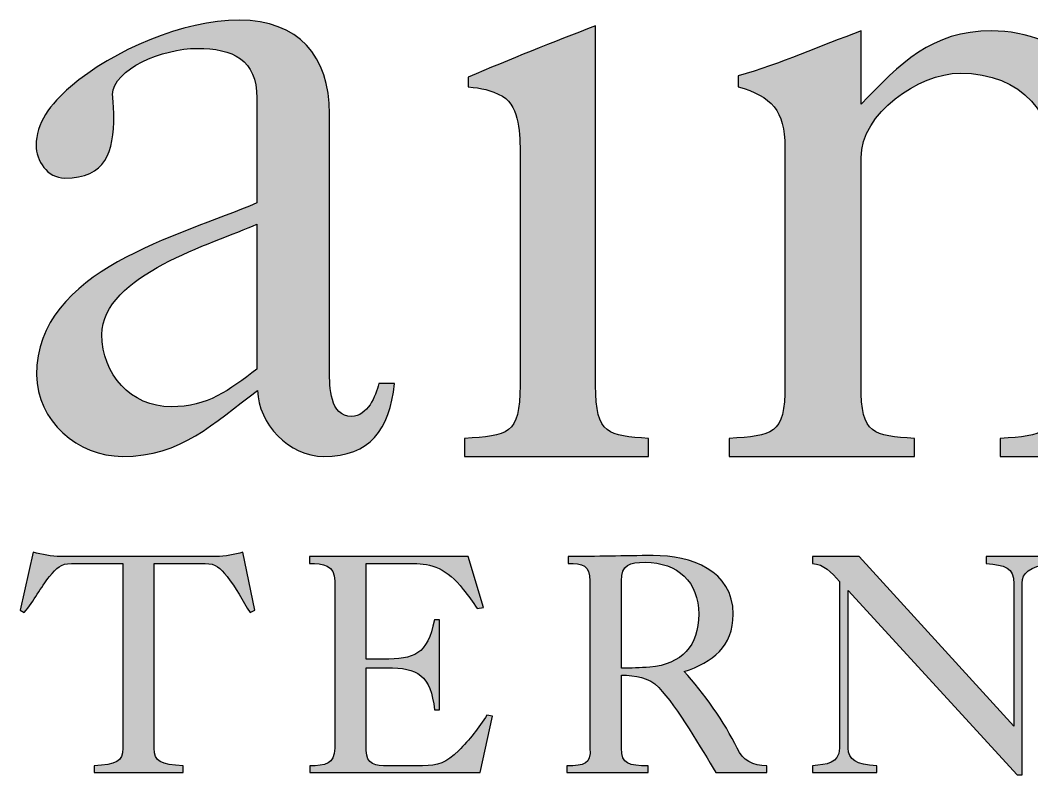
# Model space of a CAD drawing. Header units: millimetres. Extents: x 657.2 to 702.2, y 355.6 to 420.6.
# Drawn here: x 687.881 to 690.704, y 413.838 to 415.943 of the extents above; entities that cross this region are included whole.
import ezdxf

# ---------------------------------------------------------------- set-up
doc = ezdxf.new("R2010")
doc.units = ezdxf.units.MM
doc.layers.add('L18', color=4, linetype='Continuous')
doc.layers.add('TBLK18', color=4, linetype='Continuous')

# ---------------------------------------------------------------- blocks, each defined once
blk = doc.blocks.new('MRWA_Logo')
at = {"layer": 'TBLK18'}
h = blk.add_hatch(color=256, dxfattribs=at)
edge = h.paths.add_edge_path()
edge.add_spline(control_points=[(17.016, -8.698), (17.016, -8.27), (16.746, -8.144), (16.349, -8.144), (16.349, -8.144), (15.966, -8.144), (15.406, -8.377), (15.406, -8.66), (15.406, -8.66), (15.406, -8.723), (15.419, -8.786), (15.419, -8.893), (15.419, -8.893), (15.419, -9.302), (15.331, -9.591), (14.871, -9.591), (14.871, -9.591), (14.676, -9.591), (14.551, -9.396), (14.551, -9.226), (14.551, -9.226), (14.551, -8.987), (14.708, -8.767), (14.934, -8.572), (14.934, -8.572), (15.419, -8.163), (16.186, -7.83), (16.821, -7.83), (16.821, -7.83), (17.475, -7.83), (17.827, -8.226), (17.827, -8.874), (17.827, -8.874), (17.827, -8.874), (17.827, -11.742), (17.827, -11.742), (17.827, -11.742), (17.827, -11.924), (17.827, -12.251), (18.073, -12.251), (18.073, -12.251), (18.249, -12.251), (18.343, -12.025), (18.375, -11.886), (18.375, -11.886), (18.375, -11.886), (18.551, -11.886), (18.551, -11.886), (18.551, -11.886), (18.494, -12.402), (18.28, -12.698), (17.764, -12.698), (17.764, -12.698), (17.368, -12.698), (17.035, -12.333), (17.022, -11.962), (17.022, -11.962), (16.519, -12.333), (16.18, -12.698), (15.513, -12.698), (15.513, -12.698), (15.022, -12.698), (14.557, -12.302), (14.557, -11.786), (14.557, -11.786), (14.557, -10.61), (16.148, -10.245), (17.016, -9.868), (17.016, -9.868), (17.016, -9.868), (17.016, -8.698), (17.016, -8.698)], knot_values=[0, 0, 0, 0, 0.055556, 0.055556, 0.055556, 0.055556, 0.111111, 0.111111, 0.111111, 0.111111, 0.166667, 0.166667, 0.166667, 0.166667, 0.222222, 0.222222, 0.222222, 0.222222, 0.277778, 0.277778, 0.277778, 0.277778, 0.333333, 0.333333, 0.333333, 0.333333, 0.388889, 0.388889, 0.388889, 0.388889, 0.444444, 0.444444, 0.444444, 0.444444, 0.5, 0.5, 0.5, 0.5, 0.555556, 0.555556, 0.555556, 0.555556, 0.611111, 0.611111, 0.611111, 0.611111, 0.666667, 0.666667, 0.666667, 0.666667, 0.722222, 0.722222, 0.722222, 0.722222, 0.777778, 0.777778, 0.777778, 0.777778, 0.833333, 0.833333, 0.833333, 0.833333, 0.888889, 0.888889, 0.888889, 0.888889, 0.944444, 0.944444, 0.944444, 0.944444, 1, 1, 1, 1], degree=3, periodic=0)
edge = h.paths.add_edge_path(flags=16)
edge.add_spline(control_points=[(17.016, -10.107), (16.532, -10.32), (15.287, -10.673), (15.287, -11.339), (15.287, -11.339), (15.287, -11.78), (15.607, -12.144), (16.06, -12.144), (16.06, -12.144), (16.469, -12.144), (16.702, -11.962), (17.016, -11.723), (17.016, -11.723), (17.016, -11.723), (17.016, -10.107), (17.016, -10.107)], knot_values=[0, 0, 0, 0, 0.25, 0.25, 0.25, 0.25, 0.5, 0.5, 0.5, 0.5, 0.75, 0.75, 0.75, 0.75, 1, 1, 1, 1], degree=3, periodic=0)
h = blk.add_hatch(color=256, dxfattribs=at)
edge = h.paths.add_edge_path()
edge.add_spline(control_points=[(19.331, -12.698), (19.331, -12.698), (19.331, -12.497), (19.331, -12.497), (19.331, -12.497), (19.815, -12.465), (19.953, -12.465), (19.953, -11.905), (19.953, -11.905), (19.953, -11.905), (19.953, -9.333), (19.953, -9.333), (19.953, -9.333), (19.953, -9.107), (19.953, -8.805), (19.758, -8.679), (19.758, -8.679), (19.62, -8.603), (19.526, -8.591), (19.375, -8.572), (19.375, -8.572), (19.375, -8.572), (19.375, -8.465), (19.375, -8.465), (19.375, -8.465), (19.834, -8.27), (20.318, -8.075), (20.796, -7.893), (20.796, -7.893), (20.796, -7.893), (20.796, -11.905), (20.796, -11.905), (20.796, -11.905), (20.796, -12.465), (20.941, -12.465), (21.387, -12.497), (21.387, -12.497), (21.387, -12.497), (21.387, -12.698), (21.387, -12.698), (21.387, -12.698), (21.387, -12.698), (19.331, -12.698), (19.331, -12.698)], knot_values=[0, 0, 0, 0, 0.090909, 0.090909, 0.090909, 0.090909, 0.181818, 0.181818, 0.181818, 0.181818, 0.272727, 0.272727, 0.272727, 0.272727, 0.363636, 0.363636, 0.363636, 0.363636, 0.454545, 0.454545, 0.454545, 0.454545, 0.545455, 0.545455, 0.545455, 0.545455, 0.636364, 0.636364, 0.636364, 0.636364, 0.727273, 0.727273, 0.727273, 0.727273, 0.818182, 0.818182, 0.818182, 0.818182, 0.909091, 0.909091, 0.909091, 0.909091, 1, 1, 1, 1], degree=3, periodic=0)
h = blk.add_hatch(color=256, dxfattribs=at)
edge = h.paths.add_edge_path()
edge.add_spline(control_points=[(22.286, -12.698), (22.286, -12.698), (22.286, -12.497), (22.286, -12.497), (22.286, -12.497), (22.771, -12.465), (22.909, -12.465), (22.909, -11.905), (22.909, -11.905), (22.909, -11.905), (22.909, -9.245), (22.909, -9.245), (22.909, -9.245), (22.909, -8.836), (22.758, -8.679), (22.387, -8.572), (22.387, -8.572), (22.387, -8.572), (22.387, -8.452), (22.387, -8.452), (22.387, -8.452), (22.865, -8.314), (23.299, -8.119), (23.758, -7.949), (23.758, -7.949), (23.758, -7.949), (23.758, -8.767), (23.758, -8.767), (23.758, -8.767), (24.198, -8.314), (24.538, -7.949), (25.217, -7.949), (25.217, -7.949), (25.991, -7.949), (26.783, -8.559), (26.783, -9.364), (26.783, -9.364), (26.783, -9.364), (26.783, -11.905), (26.783, -11.905), (26.783, -11.905), (26.783, -12.465), (27.073, -12.465), (27.437, -12.497), (27.437, -12.497), (27.437, -12.497), (27.437, -12.698), (27.437, -12.698), (27.437, -12.698), (27.437, -12.698), (25.312, -12.698), (25.312, -12.698), (25.312, -12.698), (25.312, -12.698), (25.312, -12.497), (25.312, -12.497), (25.312, -12.497), (25.796, -12.465), (25.934, -12.465), (25.934, -11.905), (25.934, -11.905), (25.934, -11.905), (25.934, -9.547), (25.934, -9.547), (25.934, -9.547), (25.934, -8.874), (25.557, -8.421), (24.865, -8.421), (24.865, -8.421), (24.4, -8.421), (23.758, -8.874), (23.758, -9.364), (23.758, -9.364), (23.758, -9.364), (23.758, -11.905), (23.758, -11.905), (23.758, -11.905), (23.758, -12.465), (23.897, -12.465), (24.356, -12.497), (24.356, -12.497), (24.356, -12.497), (24.356, -12.698), (24.356, -12.698), (24.356, -12.698), (24.356, -12.698), (22.286, -12.698), (22.286, -12.698)], knot_values=[0, 0, 0, 0, 0.045455, 0.045455, 0.045455, 0.045455, 0.090909, 0.090909, 0.090909, 0.090909, 0.136364, 0.136364, 0.136364, 0.136364, 0.181818, 0.181818, 0.181818, 0.181818, 0.227273, 0.227273, 0.227273, 0.227273, 0.272727, 0.272727, 0.272727, 0.272727, 0.318182, 0.318182, 0.318182, 0.318182, 0.363636, 0.363636, 0.363636, 0.363636, 0.409091, 0.409091, 0.409091, 0.409091, 0.454545, 0.454545, 0.454545, 0.454545, 0.5, 0.5, 0.5, 0.5, 0.545455, 0.545455, 0.545455, 0.545455, 0.590909, 0.590909, 0.590909, 0.590909, 0.636364, 0.636364, 0.636364, 0.636364, 0.681818, 0.681818, 0.681818, 0.681818, 0.727273, 0.727273, 0.727273, 0.727273, 0.772727, 0.772727, 0.772727, 0.772727, 0.818182, 0.818182, 0.818182, 0.818182, 0.863636, 0.863636, 0.863636, 0.863636, 0.909091, 0.909091, 0.909091, 0.909091, 0.954545, 0.954545, 0.954545, 0.954545, 1, 1, 1, 1], degree=3, periodic=0)
h = blk.add_hatch(color=256, dxfattribs=at)
edge = h.paths.add_edge_path()
edge.add_spline(control_points=[(15.519, -13.893), (15.519, -13.893), (14.947, -13.893), (14.947, -13.893), (14.947, -13.893), (14.821, -13.893), (14.783, -13.943), (14.702, -14.037), (14.702, -14.037), (14.601, -14.163), (14.532, -14.308), (14.419, -14.44), (14.419, -14.44), (14.419, -14.44), (14.375, -14.415), (14.375, -14.415), (14.375, -14.415), (14.375, -14.415), (14.519, -13.767), (14.519, -13.767), (14.519, -13.767), (14.62, -13.792), (14.721, -13.817), (14.827, -13.817), (14.827, -13.817), (14.827, -13.817), (16.557, -13.817), (16.557, -13.817), (16.557, -13.817), (16.664, -13.817), (16.765, -13.792), (16.859, -13.767), (16.859, -13.767), (16.859, -13.767), (16.991, -14.415), (16.991, -14.415), (16.991, -14.415), (16.991, -14.415), (16.941, -14.44), (16.941, -14.44), (16.941, -14.44), (16.853, -14.308), (16.783, -14.163), (16.683, -14.037), (16.683, -14.037), (16.601, -13.943), (16.563, -13.893), (16.437, -13.893), (16.437, -13.893), (16.437, -13.893), (15.871, -13.893), (15.871, -13.893), (15.871, -13.893), (15.871, -13.893), (15.871, -15.956), (15.871, -15.956), (15.871, -15.956), (15.871, -16.106), (15.941, -16.138), (16.192, -16.151), (16.192, -16.151), (16.192, -16.151), (16.192, -16.226), (16.192, -16.226), (16.192, -16.226), (16.192, -16.226), (15.198, -16.226), (15.198, -16.226), (15.198, -16.226), (15.198, -16.226), (15.198, -16.151), (15.198, -16.151), (15.198, -16.151), (15.444, -16.138), (15.519, -16.106), (15.519, -15.956), (15.519, -15.956), (15.519, -15.956), (15.519, -13.893), (15.519, -13.893)], knot_values=[0, 0, 0, 0, 0.05, 0.05, 0.05, 0.05, 0.1, 0.1, 0.1, 0.1, 0.15, 0.15, 0.15, 0.15, 0.2, 0.2, 0.2, 0.2, 0.25, 0.25, 0.25, 0.25, 0.3, 0.3, 0.3, 0.3, 0.35, 0.35, 0.35, 0.35, 0.4, 0.4, 0.4, 0.4, 0.45, 0.45, 0.45, 0.45, 0.5, 0.5, 0.5, 0.5, 0.55, 0.55, 0.55, 0.55, 0.6, 0.6, 0.6, 0.6, 0.65, 0.65, 0.65, 0.65, 0.7, 0.7, 0.7, 0.7, 0.75, 0.75, 0.75, 0.75, 0.8, 0.8, 0.8, 0.8, 0.85, 0.85, 0.85, 0.85, 0.9, 0.9, 0.9, 0.9, 0.95, 0.95, 0.95, 0.95, 1, 1, 1, 1], degree=3, periodic=0)
h = blk.add_hatch(color=256, dxfattribs=at)
edge = h.paths.add_edge_path()
edge.add_spline(control_points=[(17.607, -16.226), (17.607, -16.226), (17.607, -16.151), (17.607, -16.151), (17.607, -16.151), (17.777, -16.151), (17.884, -16.132), (17.884, -15.956), (17.884, -15.956), (17.884, -15.956), (17.884, -14.088), (17.884, -14.088), (17.884, -14.088), (17.884, -13.912), (17.758, -13.893), (17.601, -13.893), (17.601, -13.893), (17.601, -13.893), (17.601, -13.817), (17.601, -13.817), (17.601, -13.817), (17.601, -13.817), (19.375, -13.817), (19.375, -13.817), (19.375, -13.817), (19.375, -13.817), (19.544, -14.383), (19.544, -14.383), (19.544, -14.383), (19.544, -14.383), (19.475, -14.396), (19.475, -14.396), (19.475, -14.396), (19.425, -14.32), (19.375, -14.251), (19.318, -14.182), (19.318, -14.182), (19.142, -13.949), (18.959, -13.893), (18.764, -13.893), (18.764, -13.893), (18.764, -13.893), (18.236, -13.893), (18.236, -13.893), (18.236, -13.893), (18.236, -13.893), (18.236, -14.962), (18.236, -14.962), (18.236, -14.962), (18.236, -14.962), (18.425, -14.962), (18.425, -14.962), (18.425, -14.962), (18.777, -14.956), (18.915, -14.918), (18.997, -14.522), (18.997, -14.522), (18.997, -14.522), (19.054, -14.522), (19.054, -14.522), (19.054, -14.522), (19.054, -14.522), (19.054, -15.528), (19.054, -15.528), (19.054, -15.528), (19.054, -15.528), (18.997, -15.528), (18.997, -15.528), (18.997, -15.528), (18.959, -15.138), (18.809, -15.056), (18.469, -15.056), (18.469, -15.056), (18.469, -15.056), (18.236, -15.056), (18.236, -15.056), (18.236, -15.056), (18.236, -15.056), (18.236, -15.981), (18.236, -15.981), (18.236, -15.981), (18.236, -16.138), (18.343, -16.151), (18.475, -16.151), (18.475, -16.151), (18.475, -16.151), (18.865, -16.151), (18.865, -16.151), (18.865, -16.151), (19.035, -16.151), (19.129, -16.119), (19.268, -15.981), (19.268, -15.981), (19.387, -15.861), (19.494, -15.729), (19.582, -15.585), (19.582, -15.585), (19.582, -15.585), (19.645, -15.597), (19.645, -15.597), (19.645, -15.597), (19.645, -15.597), (19.507, -16.226), (19.507, -16.226), (19.507, -16.226), (19.507, -16.226), (17.607, -16.226), (17.607, -16.226)], knot_values=[0, 0, 0, 0, 0.037037, 0.037037, 0.037037, 0.037037, 0.074074, 0.074074, 0.074074, 0.074074, 0.111111, 0.111111, 0.111111, 0.111111, 0.148148, 0.148148, 0.148148, 0.148148, 0.185185, 0.185185, 0.185185, 0.185185, 0.222222, 0.222222, 0.222222, 0.222222, 0.259259, 0.259259, 0.259259, 0.259259, 0.296296, 0.296296, 0.296296, 0.296296, 0.333333, 0.333333, 0.333333, 0.333333, 0.37037, 0.37037, 0.37037, 0.37037, 0.407407, 0.407407, 0.407407, 0.407407, 0.444444, 0.444444, 0.444444, 0.444444, 0.481481, 0.481481, 0.481481, 0.481481, 0.518519, 0.518519, 0.518519, 0.518519, 0.555556, 0.555556, 0.555556, 0.555556, 0.592593, 0.592593, 0.592593, 0.592593, 0.62963, 0.62963, 0.62963, 0.62963, 0.666667, 0.666667, 0.666667, 0.666667, 0.703704, 0.703704, 0.703704, 0.703704, 0.740741, 0.740741, 0.740741, 0.740741, 0.777778, 0.777778, 0.777778, 0.777778, 0.814815, 0.814815, 0.814815, 0.814815, 0.851852, 0.851852, 0.851852, 0.851852, 0.888889, 0.888889, 0.888889, 0.888889, 0.925926, 0.925926, 0.925926, 0.925926, 0.962963, 0.962963, 0.962963, 0.962963, 1, 1, 1, 1], degree=3, periodic=0)
h = blk.add_hatch(color=256, dxfattribs=at)
edge = h.paths.add_edge_path(flags=16)
edge.add_spline(control_points=[(21.947, -14.459), (21.947, -14.1), (21.714, -13.88), (21.349, -13.88), (21.349, -13.88), (21.173, -13.88), (21.085, -13.905), (21.085, -14.088), (21.085, -14.088), (21.085, -14.088), (21.085, -15.063), (21.085, -15.063), (21.085, -15.063), (21.192, -15.063), (21.293, -15.056), (21.4, -15.05), (21.4, -15.05), (21.758, -15.018), (21.947, -14.811), (21.947, -14.459)], knot_values=[0, 0, 0, 0, 0.2, 0.2, 0.2, 0.2, 0.4, 0.4, 0.4, 0.4, 0.6, 0.6, 0.6, 0.6, 0.8, 0.8, 0.8, 0.8, 1, 1, 1, 1], degree=3, periodic=0)
edge = h.paths.add_edge_path()
edge.add_spline(control_points=[(20.488, -13.817), (20.802, -13.817), (21.117, -13.805), (21.437, -13.805), (21.437, -13.805), (21.859, -13.805), (22.331, -13.968), (22.331, -14.459), (22.331, -14.459), (22.331, -14.823), (22.104, -14.993), (21.783, -15.1), (21.783, -15.1), (22.003, -15.333), (22.236, -15.666), (22.375, -15.956), (22.375, -15.956), (22.437, -16.088), (22.551, -16.151), (22.708, -16.151), (22.708, -16.151), (22.708, -16.151), (22.708, -16.226), (22.708, -16.226), (22.708, -16.226), (22.708, -16.226), (22.136, -16.226), (22.136, -16.226), (22.136, -16.226), (21.985, -15.974), (21.708, -15.496), (21.5, -15.276), (21.5, -15.276), (21.393, -15.163), (21.236, -15.144), (21.085, -15.138), (21.085, -15.138), (21.085, -15.138), (21.085, -15.956), (21.085, -15.956), (21.085, -15.956), (21.085, -16.132), (21.167, -16.151), (21.381, -16.151), (21.381, -16.151), (21.381, -16.151), (21.381, -16.226), (21.381, -16.226), (21.381, -16.226), (21.381, -16.226), (20.475, -16.226), (20.475, -16.226), (20.475, -16.226), (20.475, -16.226), (20.475, -16.151), (20.475, -16.151), (20.475, -16.151), (20.67, -16.151), (20.746, -16.132), (20.733, -15.956), (20.733, -15.956), (20.733, -15.956), (20.733, -14.088), (20.733, -14.088), (20.733, -14.088), (20.733, -13.912), (20.651, -13.893), (20.488, -13.893), (20.488, -13.893), (20.488, -13.893), (20.488, -13.817), (20.488, -13.817)], knot_values=[0, 0, 0, 0, 0.055556, 0.055556, 0.055556, 0.055556, 0.111111, 0.111111, 0.111111, 0.111111, 0.166667, 0.166667, 0.166667, 0.166667, 0.222222, 0.222222, 0.222222, 0.222222, 0.277778, 0.277778, 0.277778, 0.277778, 0.333333, 0.333333, 0.333333, 0.333333, 0.388889, 0.388889, 0.388889, 0.388889, 0.444444, 0.444444, 0.444444, 0.444444, 0.5, 0.5, 0.5, 0.5, 0.555556, 0.555556, 0.555556, 0.555556, 0.611111, 0.611111, 0.611111, 0.611111, 0.666667, 0.666667, 0.666667, 0.666667, 0.722222, 0.722222, 0.722222, 0.722222, 0.777778, 0.777778, 0.777778, 0.777778, 0.833333, 0.833333, 0.833333, 0.833333, 0.888889, 0.888889, 0.888889, 0.888889, 0.944444, 0.944444, 0.944444, 0.944444, 1, 1, 1, 1], degree=3, periodic=0)
h = blk.add_hatch(color=256, dxfattribs=at)
edge = h.paths.add_edge_path()
edge.add_spline(control_points=[(23.614, -14.195), (23.614, -14.195), (23.614, -15.956), (23.614, -15.956), (23.614, -15.956), (23.614, -16.075), (23.702, -16.144), (23.934, -16.151), (23.934, -16.151), (23.934, -16.151), (23.934, -16.226), (23.934, -16.226), (23.934, -16.226), (23.934, -16.226), (23.217, -16.226), (23.217, -16.226), (23.217, -16.226), (23.217, -16.226), (23.217, -16.151), (23.217, -16.151), (23.217, -16.151), (23.381, -16.132), (23.507, -16.132), (23.519, -15.956), (23.519, -15.956), (23.519, -15.956), (23.519, -15.949), (23.519, -15.943), (23.519, -15.943), (23.519, -15.943), (23.519, -14.094), (23.519, -14.094), (23.519, -14.094), (23.425, -13.993), (23.343, -13.899), (23.217, -13.893), (23.217, -13.893), (23.217, -13.893), (23.217, -13.817), (23.217, -13.817), (23.217, -13.817), (23.217, -13.817), (23.739, -13.817), (23.739, -13.817), (23.739, -13.817), (23.739, -13.817), (25.463, -15.71), (25.463, -15.71), (25.463, -15.71), (25.463, -15.71), (25.463, -14.119), (25.463, -14.119), (25.463, -14.119), (25.463, -13.937), (25.368, -13.912), (25.154, -13.893), (25.154, -13.893), (25.154, -13.893), (25.154, -13.817), (25.154, -13.817), (25.154, -13.817), (25.154, -13.817), (25.871, -13.817), (25.871, -13.817), (25.871, -13.817), (25.871, -13.817), (25.871, -13.893), (25.871, -13.893), (25.871, -13.893), (25.632, -13.93), (25.557, -14), (25.557, -14.113), (25.557, -14.113), (25.557, -14.113), (25.557, -16.251), (25.557, -16.251), (25.557, -16.251), (25.557, -16.251), (25.5, -16.251), (25.5, -16.251), (25.5, -16.251), (25.5, -16.251), (23.614, -14.195), (23.614, -14.195)], knot_values=[0, 0, 0, 0, 0.047619, 0.047619, 0.047619, 0.047619, 0.095238, 0.095238, 0.095238, 0.095238, 0.142857, 0.142857, 0.142857, 0.142857, 0.190476, 0.190476, 0.190476, 0.190476, 0.238095, 0.238095, 0.238095, 0.238095, 0.285714, 0.285714, 0.285714, 0.285714, 0.333333, 0.333333, 0.333333, 0.333333, 0.380952, 0.380952, 0.380952, 0.380952, 0.428571, 0.428571, 0.428571, 0.428571, 0.47619, 0.47619, 0.47619, 0.47619, 0.52381, 0.52381, 0.52381, 0.52381, 0.571429, 0.571429, 0.571429, 0.571429, 0.619048, 0.619048, 0.619048, 0.619048, 0.666667, 0.666667, 0.666667, 0.666667, 0.714286, 0.714286, 0.714286, 0.714286, 0.761905, 0.761905, 0.761905, 0.761905, 0.809524, 0.809524, 0.809524, 0.809524, 0.857143, 0.857143, 0.857143, 0.857143, 0.904762, 0.904762, 0.904762, 0.904762, 0.952381, 0.952381, 0.952381, 0.952381, 1, 1, 1, 1], degree=3, periodic=0)
for points, knots in [([(17.016, -8.698), (17.016, -8.27), (16.746, -8.144), (16.349, -8.144), (16.349, -8.144), (15.966, -8.144), (15.406, -8.377), (15.406, -8.66), (15.406, -8.66), (15.406, -8.723), (15.419, -8.786), (15.419, -8.893), (15.419, -8.893), (15.419, -9.302), (15.331, -9.591), (14.871, -9.591), (14.871, -9.591), (14.676, -9.591), (14.551, -9.396), (14.551, -9.226), (14.551, -9.226), (14.551, -8.987), (14.708, -8.767), (14.934, -8.572), (14.934, -8.572), (15.419, -8.163), (16.186, -7.83), (16.821, -7.83), (16.821, -7.83), (17.475, -7.83), (17.827, -8.226), (17.827, -8.874), (17.827, -8.874), (17.827, -8.874), (17.827, -11.742), (17.827, -11.742), (17.827, -11.742), (17.827, -11.924), (17.827, -12.251), (18.073, -12.251), (18.073, -12.251), (18.249, -12.251), (18.343, -12.025), (18.375, -11.886), (18.375, -11.886), (18.375, -11.886), (18.551, -11.886), (18.551, -11.886), (18.551, -11.886), (18.494, -12.402), (18.28, -12.698), (17.764, -12.698), (17.764, -12.698), (17.368, -12.698), (17.035, -12.333), (17.022, -11.962), (17.022, -11.962), (16.519, -12.333), (16.18, -12.698), (15.513, -12.698), (15.513, -12.698), (15.022, -12.698), (14.557, -12.302), (14.557, -11.786), (14.557, -11.786), (14.557, -10.61), (16.148, -10.245), (17.016, -9.868), (17.016, -9.868), (17.016, -9.868), (17.016, -8.698), (17.016, -8.698)], [0, 0, 0, 0, 0.055556, 0.055556, 0.055556, 0.055556, 0.111111, 0.111111, 0.111111, 0.111111, 0.166667, 0.166667, 0.166667, 0.166667, 0.222222, 0.222222, 0.222222, 0.222222, 0.277778, 0.277778, 0.277778, 0.277778, 0.333333, 0.333333, 0.333333, 0.333333, 0.388889, 0.388889, 0.388889, 0.388889, 0.444444, 0.444444, 0.444444, 0.444444, 0.5, 0.5, 0.5, 0.5, 0.555556, 0.555556, 0.555556, 0.555556, 0.611111, 0.611111, 0.611111, 0.611111, 0.666667, 0.666667, 0.666667, 0.666667, 0.722222, 0.722222, 0.722222, 0.722222, 0.777778, 0.777778, 0.777778, 0.777778, 0.833333, 0.833333, 0.833333, 0.833333, 0.888889, 0.888889, 0.888889, 0.888889, 0.944444, 0.944444, 0.944444, 0.944444, 1, 1, 1, 1]), ([(19.331, -12.698), (19.331, -12.698), (19.331, -12.497), (19.331, -12.497), (19.331, -12.497), (19.815, -12.465), (19.953, -12.465), (19.953, -11.905), (19.953, -11.905), (19.953, -11.905), (19.953, -9.333), (19.953, -9.333), (19.953, -9.333), (19.953, -9.107), (19.953, -8.805), (19.758, -8.679), (19.758, -8.679), (19.62, -8.603), (19.526, -8.591), (19.375, -8.572), (19.375, -8.572), (19.375, -8.572), (19.375, -8.465), (19.375, -8.465), (19.375, -8.465), (19.834, -8.27), (20.318, -8.075), (20.796, -7.893), (20.796, -7.893), (20.796, -7.893), (20.796, -11.905), (20.796, -11.905), (20.796, -11.905), (20.796, -12.465), (20.941, -12.465), (21.387, -12.497), (21.387, -12.497), (21.387, -12.497), (21.387, -12.698), (21.387, -12.698), (21.387, -12.698), (21.387, -12.698), (19.331, -12.698), (19.331, -12.698)], [0, 0, 0, 0, 0.090909, 0.090909, 0.090909, 0.090909, 0.181818, 0.181818, 0.181818, 0.181818, 0.272727, 0.272727, 0.272727, 0.272727, 0.363636, 0.363636, 0.363636, 0.363636, 0.454545, 0.454545, 0.454545, 0.454545, 0.545455, 0.545455, 0.545455, 0.545455, 0.636364, 0.636364, 0.636364, 0.636364, 0.727273, 0.727273, 0.727273, 0.727273, 0.818182, 0.818182, 0.818182, 0.818182, 0.909091, 0.909091, 0.909091, 0.909091, 1, 1, 1, 1]), ([(22.286, -12.698), (22.286, -12.698), (22.286, -12.497), (22.286, -12.497), (22.286, -12.497), (22.771, -12.465), (22.909, -12.465), (22.909, -11.905), (22.909, -11.905), (22.909, -11.905), (22.909, -9.245), (22.909, -9.245), (22.909, -9.245), (22.909, -8.836), (22.758, -8.679), (22.387, -8.572), (22.387, -8.572), (22.387, -8.572), (22.387, -8.452), (22.387, -8.452), (22.387, -8.452), (22.865, -8.314), (23.299, -8.119), (23.758, -7.949), (23.758, -7.949), (23.758, -7.949), (23.758, -8.767), (23.758, -8.767), (23.758, -8.767), (24.198, -8.314), (24.538, -7.949), (25.217, -7.949), (25.217, -7.949), (25.991, -7.949), (26.783, -8.559), (26.783, -9.364), (26.783, -9.364), (26.783, -9.364), (26.783, -11.905), (26.783, -11.905), (26.783, -11.905), (26.783, -12.465), (27.073, -12.465), (27.437, -12.497), (27.437, -12.497), (27.437, -12.497), (27.437, -12.698), (27.437, -12.698), (27.437, -12.698), (27.437, -12.698), (25.312, -12.698), (25.312, -12.698), (25.312, -12.698), (25.312, -12.698), (25.312, -12.497), (25.312, -12.497), (25.312, -12.497), (25.796, -12.465), (25.934, -12.465), (25.934, -11.905), (25.934, -11.905), (25.934, -11.905), (25.934, -9.547), (25.934, -9.547), (25.934, -9.547), (25.934, -8.874), (25.557, -8.421), (24.865, -8.421), (24.865, -8.421), (24.4, -8.421), (23.758, -8.874), (23.758, -9.364), (23.758, -9.364), (23.758, -9.364), (23.758, -11.905), (23.758, -11.905), (23.758, -11.905), (23.758, -12.465), (23.897, -12.465), (24.356, -12.497), (24.356, -12.497), (24.356, -12.497), (24.356, -12.698), (24.356, -12.698), (24.356, -12.698), (24.356, -12.698), (22.286, -12.698), (22.286, -12.698)], [0, 0, 0, 0, 0.045455, 0.045455, 0.045455, 0.045455, 0.090909, 0.090909, 0.090909, 0.090909, 0.136364, 0.136364, 0.136364, 0.136364, 0.181818, 0.181818, 0.181818, 0.181818, 0.227273, 0.227273, 0.227273, 0.227273, 0.272727, 0.272727, 0.272727, 0.272727, 0.318182, 0.318182, 0.318182, 0.318182, 0.363636, 0.363636, 0.363636, 0.363636, 0.409091, 0.409091, 0.409091, 0.409091, 0.454545, 0.454545, 0.454545, 0.454545, 0.5, 0.5, 0.5, 0.5, 0.545455, 0.545455, 0.545455, 0.545455, 0.590909, 0.590909, 0.590909, 0.590909, 0.636364, 0.636364, 0.636364, 0.636364, 0.681818, 0.681818, 0.681818, 0.681818, 0.727273, 0.727273, 0.727273, 0.727273, 0.772727, 0.772727, 0.772727, 0.772727, 0.818182, 0.818182, 0.818182, 0.818182, 0.863636, 0.863636, 0.863636, 0.863636, 0.909091, 0.909091, 0.909091, 0.909091, 0.954545, 0.954545, 0.954545, 0.954545, 1, 1, 1, 1]), ([(17.016, -10.107), (16.532, -10.32), (15.287, -10.673), (15.287, -11.339), (15.287, -11.339), (15.287, -11.78), (15.607, -12.144), (16.06, -12.144), (16.06, -12.144), (16.469, -12.144), (16.702, -11.962), (17.016, -11.723), (17.016, -11.723), (17.016, -11.723), (17.016, -10.107), (17.016, -10.107)], [0, 0, 0, 0, 0.25, 0.25, 0.25, 0.25, 0.5, 0.5, 0.5, 0.5, 0.75, 0.75, 0.75, 0.75, 1, 1, 1, 1]), ([(15.519, -13.893), (15.519, -13.893), (14.947, -13.893), (14.947, -13.893), (14.947, -13.893), (14.821, -13.893), (14.783, -13.943), (14.702, -14.037), (14.702, -14.037), (14.601, -14.163), (14.532, -14.308), (14.419, -14.44), (14.419, -14.44), (14.419, -14.44), (14.375, -14.415), (14.375, -14.415), (14.375, -14.415), (14.375, -14.415), (14.519, -13.767), (14.519, -13.767), (14.519, -13.767), (14.62, -13.792), (14.721, -13.817), (14.827, -13.817), (14.827, -13.817), (14.827, -13.817), (16.557, -13.817), (16.557, -13.817), (16.557, -13.817), (16.664, -13.817), (16.765, -13.792), (16.859, -13.767), (16.859, -13.767), (16.859, -13.767), (16.991, -14.415), (16.991, -14.415), (16.991, -14.415), (16.991, -14.415), (16.941, -14.44), (16.941, -14.44), (16.941, -14.44), (16.853, -14.308), (16.783, -14.163), (16.683, -14.037), (16.683, -14.037), (16.601, -13.943), (16.563, -13.893), (16.437, -13.893), (16.437, -13.893), (16.437, -13.893), (15.871, -13.893), (15.871, -13.893), (15.871, -13.893), (15.871, -13.893), (15.871, -15.956), (15.871, -15.956), (15.871, -15.956), (15.871, -16.106), (15.941, -16.138), (16.192, -16.151), (16.192, -16.151), (16.192, -16.151), (16.192, -16.226), (16.192, -16.226), (16.192, -16.226), (16.192, -16.226), (15.198, -16.226), (15.198, -16.226), (15.198, -16.226), (15.198, -16.226), (15.198, -16.151), (15.198, -16.151), (15.198, -16.151), (15.444, -16.138), (15.519, -16.106), (15.519, -15.956), (15.519, -15.956), (15.519, -15.956), (15.519, -13.893), (15.519, -13.893)], [0, 0, 0, 0, 0.05, 0.05, 0.05, 0.05, 0.1, 0.1, 0.1, 0.1, 0.15, 0.15, 0.15, 0.15, 0.2, 0.2, 0.2, 0.2, 0.25, 0.25, 0.25, 0.25, 0.3, 0.3, 0.3, 0.3, 0.35, 0.35, 0.35, 0.35, 0.4, 0.4, 0.4, 0.4, 0.45, 0.45, 0.45, 0.45, 0.5, 0.5, 0.5, 0.5, 0.55, 0.55, 0.55, 0.55, 0.6, 0.6, 0.6, 0.6, 0.65, 0.65, 0.65, 0.65, 0.7, 0.7, 0.7, 0.7, 0.75, 0.75, 0.75, 0.75, 0.8, 0.8, 0.8, 0.8, 0.85, 0.85, 0.85, 0.85, 0.9, 0.9, 0.9, 0.9, 0.95, 0.95, 0.95, 0.95, 1, 1, 1, 1]), ([(17.607, -16.226), (17.607, -16.226), (17.607, -16.151), (17.607, -16.151), (17.607, -16.151), (17.777, -16.151), (17.884, -16.132), (17.884, -15.956), (17.884, -15.956), (17.884, -15.956), (17.884, -14.088), (17.884, -14.088), (17.884, -14.088), (17.884, -13.912), (17.758, -13.893), (17.601, -13.893), (17.601, -13.893), (17.601, -13.893), (17.601, -13.817), (17.601, -13.817), (17.601, -13.817), (17.601, -13.817), (19.375, -13.817), (19.375, -13.817), (19.375, -13.817), (19.375, -13.817), (19.544, -14.383), (19.544, -14.383), (19.544, -14.383), (19.544, -14.383), (19.475, -14.396), (19.475, -14.396), (19.475, -14.396), (19.425, -14.32), (19.375, -14.251), (19.318, -14.182), (19.318, -14.182), (19.142, -13.949), (18.959, -13.893), (18.764, -13.893), (18.764, -13.893), (18.764, -13.893), (18.236, -13.893), (18.236, -13.893), (18.236, -13.893), (18.236, -13.893), (18.236, -14.962), (18.236, -14.962), (18.236, -14.962), (18.236, -14.962), (18.425, -14.962), (18.425, -14.962), (18.425, -14.962), (18.777, -14.956), (18.915, -14.918), (18.997, -14.522), (18.997, -14.522), (18.997, -14.522), (19.054, -14.522), (19.054, -14.522), (19.054, -14.522), (19.054, -14.522), (19.054, -15.528), (19.054, -15.528), (19.054, -15.528), (19.054, -15.528), (18.997, -15.528), (18.997, -15.528), (18.997, -15.528), (18.959, -15.138), (18.809, -15.056), (18.469, -15.056), (18.469, -15.056), (18.469, -15.056), (18.236, -15.056), (18.236, -15.056), (18.236, -15.056), (18.236, -15.056), (18.236, -15.981), (18.236, -15.981), (18.236, -15.981), (18.236, -16.138), (18.343, -16.151), (18.475, -16.151), (18.475, -16.151), (18.475, -16.151), (18.865, -16.151), (18.865, -16.151), (18.865, -16.151), (19.035, -16.151), (19.129, -16.119), (19.268, -15.981), (19.268, -15.981), (19.387, -15.861), (19.494, -15.729), (19.582, -15.585), (19.582, -15.585), (19.582, -15.585), (19.645, -15.597), (19.645, -15.597), (19.645, -15.597), (19.645, -15.597), (19.507, -16.226), (19.507, -16.226), (19.507, -16.226), (19.507, -16.226), (17.607, -16.226), (17.607, -16.226)], [0, 0, 0, 0, 0.037037, 0.037037, 0.037037, 0.037037, 0.074074, 0.074074, 0.074074, 0.074074, 0.111111, 0.111111, 0.111111, 0.111111, 0.148148, 0.148148, 0.148148, 0.148148, 0.185185, 0.185185, 0.185185, 0.185185, 0.222222, 0.222222, 0.222222, 0.222222, 0.259259, 0.259259, 0.259259, 0.259259, 0.296296, 0.296296, 0.296296, 0.296296, 0.333333, 0.333333, 0.333333, 0.333333, 0.37037, 0.37037, 0.37037, 0.37037, 0.407407, 0.407407, 0.407407, 0.407407, 0.444444, 0.444444, 0.444444, 0.444444, 0.481481, 0.481481, 0.481481, 0.481481, 0.518519, 0.518519, 0.518519, 0.518519, 0.555556, 0.555556, 0.555556, 0.555556, 0.592593, 0.592593, 0.592593, 0.592593, 0.62963, 0.62963, 0.62963, 0.62963, 0.666667, 0.666667, 0.666667, 0.666667, 0.703704, 0.703704, 0.703704, 0.703704, 0.740741, 0.740741, 0.740741, 0.740741, 0.777778, 0.777778, 0.777778, 0.777778, 0.814815, 0.814815, 0.814815, 0.814815, 0.851852, 0.851852, 0.851852, 0.851852, 0.888889, 0.888889, 0.888889, 0.888889, 0.925926, 0.925926, 0.925926, 0.925926, 0.962963, 0.962963, 0.962963, 0.962963, 1, 1, 1, 1]), ([(20.488, -13.817), (20.802, -13.817), (21.117, -13.805), (21.437, -13.805), (21.437, -13.805), (21.859, -13.805), (22.331, -13.968), (22.331, -14.459), (22.331, -14.459), (22.331, -14.823), (22.104, -14.993), (21.783, -15.1), (21.783, -15.1), (22.003, -15.333), (22.236, -15.666), (22.375, -15.956), (22.375, -15.956), (22.437, -16.088), (22.551, -16.151), (22.708, -16.151), (22.708, -16.151), (22.708, -16.151), (22.708, -16.226), (22.708, -16.226), (22.708, -16.226), (22.708, -16.226), (22.136, -16.226), (22.136, -16.226), (22.136, -16.226), (21.985, -15.974), (21.708, -15.496), (21.5, -15.276), (21.5, -15.276), (21.393, -15.163), (21.236, -15.144), (21.085, -15.138), (21.085, -15.138), (21.085, -15.138), (21.085, -15.956), (21.085, -15.956), (21.085, -15.956), (21.085, -16.132), (21.167, -16.151), (21.381, -16.151), (21.381, -16.151), (21.381, -16.151), (21.381, -16.226), (21.381, -16.226), (21.381, -16.226), (21.381, -16.226), (20.475, -16.226), (20.475, -16.226), (20.475, -16.226), (20.475, -16.226), (20.475, -16.151), (20.475, -16.151), (20.475, -16.151), (20.67, -16.151), (20.746, -16.132), (20.733, -15.956), (20.733, -15.956), (20.733, -15.956), (20.733, -14.088), (20.733, -14.088), (20.733, -14.088), (20.733, -13.912), (20.651, -13.893), (20.488, -13.893), (20.488, -13.893), (20.488, -13.893), (20.488, -13.817), (20.488, -13.817)], [0, 0, 0, 0, 0.055556, 0.055556, 0.055556, 0.055556, 0.111111, 0.111111, 0.111111, 0.111111, 0.166667, 0.166667, 0.166667, 0.166667, 0.222222, 0.222222, 0.222222, 0.222222, 0.277778, 0.277778, 0.277778, 0.277778, 0.333333, 0.333333, 0.333333, 0.333333, 0.388889, 0.388889, 0.388889, 0.388889, 0.444444, 0.444444, 0.444444, 0.444444, 0.5, 0.5, 0.5, 0.5, 0.555556, 0.555556, 0.555556, 0.555556, 0.611111, 0.611111, 0.611111, 0.611111, 0.666667, 0.666667, 0.666667, 0.666667, 0.722222, 0.722222, 0.722222, 0.722222, 0.777778, 0.777778, 0.777778, 0.777778, 0.833333, 0.833333, 0.833333, 0.833333, 0.888889, 0.888889, 0.888889, 0.888889, 0.944444, 0.944444, 0.944444, 0.944444, 1, 1, 1, 1]), ([(21.947, -14.459), (21.947, -14.1), (21.714, -13.88), (21.349, -13.88), (21.349, -13.88), (21.173, -13.88), (21.085, -13.905), (21.085, -14.088), (21.085, -14.088), (21.085, -14.088), (21.085, -15.063), (21.085, -15.063), (21.085, -15.063), (21.192, -15.063), (21.293, -15.056), (21.4, -15.05), (21.4, -15.05), (21.758, -15.018), (21.947, -14.811), (21.947, -14.459)], [0, 0, 0, 0, 0.2, 0.2, 0.2, 0.2, 0.4, 0.4, 0.4, 0.4, 0.6, 0.6, 0.6, 0.6, 0.8, 0.8, 0.8, 0.8, 1, 1, 1, 1]), ([(23.614, -14.195), (23.614, -14.195), (23.614, -15.956), (23.614, -15.956), (23.614, -15.956), (23.614, -16.075), (23.702, -16.144), (23.934, -16.151), (23.934, -16.151), (23.934, -16.151), (23.934, -16.226), (23.934, -16.226), (23.934, -16.226), (23.934, -16.226), (23.217, -16.226), (23.217, -16.226), (23.217, -16.226), (23.217, -16.226), (23.217, -16.151), (23.217, -16.151), (23.217, -16.151), (23.381, -16.132), (23.507, -16.132), (23.519, -15.956), (23.519, -15.956), (23.519, -15.956), (23.519, -15.949), (23.519, -15.943), (23.519, -15.943), (23.519, -15.943), (23.519, -14.094), (23.519, -14.094), (23.519, -14.094), (23.425, -13.993), (23.343, -13.899), (23.217, -13.893), (23.217, -13.893), (23.217, -13.893), (23.217, -13.817), (23.217, -13.817), (23.217, -13.817), (23.217, -13.817), (23.739, -13.817), (23.739, -13.817), (23.739, -13.817), (23.739, -13.817), (25.463, -15.71), (25.463, -15.71), (25.463, -15.71), (25.463, -15.71), (25.463, -14.119), (25.463, -14.119), (25.463, -14.119), (25.463, -13.937), (25.368, -13.912), (25.154, -13.893), (25.154, -13.893), (25.154, -13.893), (25.154, -13.817), (25.154, -13.817), (25.154, -13.817), (25.154, -13.817), (25.871, -13.817), (25.871, -13.817), (25.871, -13.817), (25.871, -13.817), (25.871, -13.893), (25.871, -13.893), (25.871, -13.893), (25.632, -13.93), (25.557, -14), (25.557, -14.113), (25.557, -14.113), (25.557, -14.113), (25.557, -16.251), (25.557, -16.251), (25.557, -16.251), (25.557, -16.251), (25.5, -16.251), (25.5, -16.251), (25.5, -16.251), (25.5, -16.251), (23.614, -14.195), (23.614, -14.195)], [0, 0, 0, 0, 0.047619, 0.047619, 0.047619, 0.047619, 0.095238, 0.095238, 0.095238, 0.095238, 0.142857, 0.142857, 0.142857, 0.142857, 0.190476, 0.190476, 0.190476, 0.190476, 0.238095, 0.238095, 0.238095, 0.238095, 0.285714, 0.285714, 0.285714, 0.285714, 0.333333, 0.333333, 0.333333, 0.333333, 0.380952, 0.380952, 0.380952, 0.380952, 0.428571, 0.428571, 0.428571, 0.428571, 0.47619, 0.47619, 0.47619, 0.47619, 0.52381, 0.52381, 0.52381, 0.52381, 0.571429, 0.571429, 0.571429, 0.571429, 0.619048, 0.619048, 0.619048, 0.619048, 0.666667, 0.666667, 0.666667, 0.666667, 0.714286, 0.714286, 0.714286, 0.714286, 0.761905, 0.761905, 0.761905, 0.761905, 0.809524, 0.809524, 0.809524, 0.809524, 0.857143, 0.857143, 0.857143, 0.857143, 0.904762, 0.904762, 0.904762, 0.904762, 0.952381, 0.952381, 0.952381, 0.952381, 1, 1, 1, 1])]:
    blk.add_open_spline(points, degree=3, knots=knots, dxfattribs=at)

msp = doc.modelspace()

# ---------------------------------------------------------------- block references
at = {"layer": 'L18', "xscale": 0.25, "yscale": 0.25, "zscale": 0.25}
msp.add_blockref('MRWA_Logo', (684.2877, 417.9005), dxfattribs=at)

doc.saveas('drawing.dxf')
